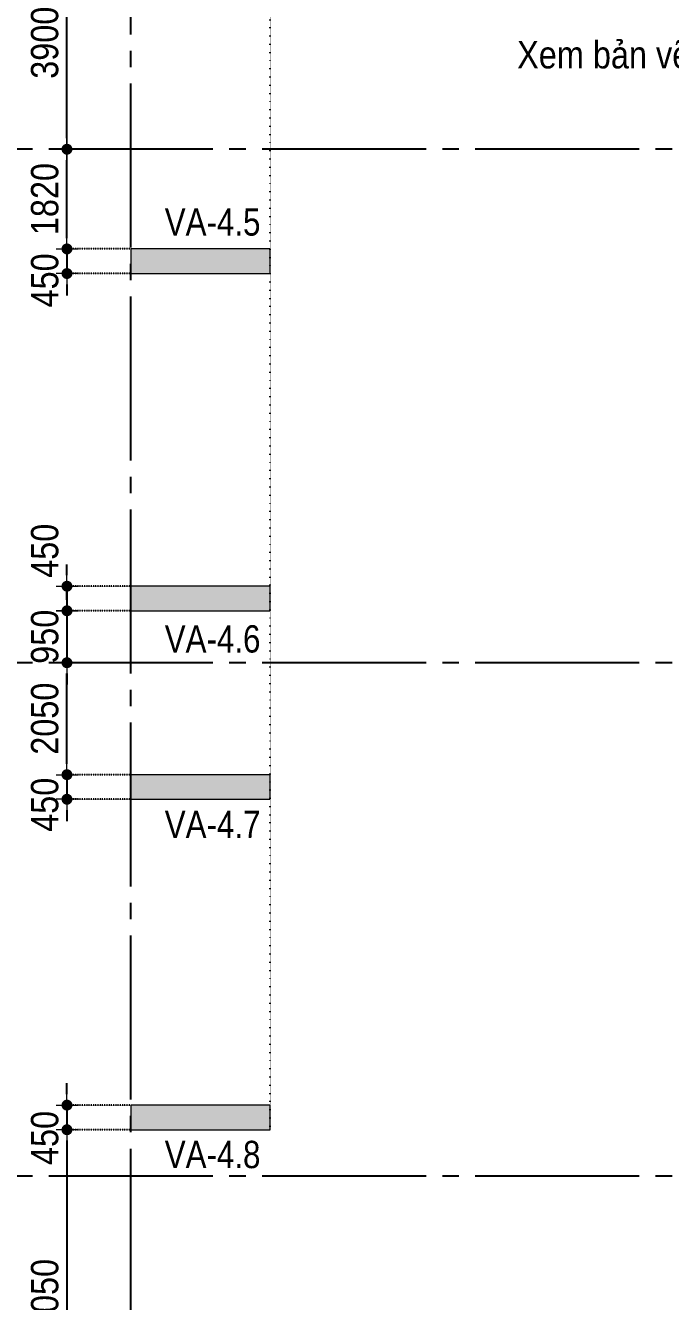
# Model space of a CAD drawing. Header units: millimetres. Extents: x -3973692 to -2843767, y 592734 to 838475.
# Drawn here: x -3750420 to -3738621, y 714437 to 737796 of the extents above; entities that cross this region are included whole.
import ezdxf
from ezdxf.enums import TextEntityAlignment as Align

# ---------------------------------------------------------------- set-up
doc = ezdxf.new("R2010")
doc.units = ezdxf.units.MM
doc.header["$MEASUREMENT"] = 0
doc.header["$PDMODE"] = 3
doc.header["$PDSIZE"] = -20
for name, pattern in [('CHG_XX_Luoi truc$0$MB_Luoi truc$0$Center101', [13, 10, -1, 1, -1]), ('DIVIDE2', [15.875, 6.35, -3.175, 0, -3.175, 0, -3.175]), ('DOT2', [0.125, 0, -0.125]), ('HIDDEN5', [2.8375, 1.25, -1.5875])]:
    doc.linetypes.add(name, pattern=pattern)
doc.layers.get('0').update_dxf_attribs({"lineweight": 9})
doc.layers.get('Defpoints').update_dxf_attribs({"color": 10, "lineweight": 0})
for name, color, linetype, lineweight in [("'S_General_Dim_1", 1, 'Continuous', 18), ("'S_General_Divide_3 Intermediate", 3, 'DIVIDE2', 40), ("'S_General_Text_2_Normal", 2, 'Continuous', 25), ('CHG_XX_Cot_Ham 1$0$Ap0302_PC', 150, 'Continuous', 9), ('CHG_XX_Cot_Ham 1$0$Ap0302_PC @ 1', 150, 'Continuous', 9), ('CHG_XX_Cot_Ham 1$0$Ap0302_PC @ 150 VP1', 150, 'Continuous', 9), ('CHG_XX_Cot_Ham 1$0$Ap0302_PC @ 150 VP2', 150, 'Continuous', 9), ('CHG_XX_Cot_Ham 1$0$Ap0302_PC @ 150 VP3', 150, 'Continuous', 9), ('CHG_XX_Cot_Ham 1$0$Ap0302_PC @ 150 VP4', 150, 'Continuous', 9), ('CHG_XX_Cot_Ham 1$0$Ap0302_PC @ 150 VP5', 150, 'Continuous', 9), ('CHG_XX_Cot_Ham 1$0$Ap0302_PC @ 150 VP6', 150, 'Continuous', 9), ('CHG_XX_Cot_Ham 1$0$Ap0302_PC @ 150 VP7', 150, 'Continuous', 9), ('CHG_XX_Cot_Ham 1$0$Ap0302_PC @ 150 VP8', 150, 'Continuous', 9), ('CHG_XX_Cot_Ham 1$0$Ap0302_PC @ 150 VP9', 150, 'Continuous', 9), ('CHG_XX_Cot_Ham 1$0$Ap0302_PC @ 150 VPModel', 150, 'Continuous', 9), ('CHG_XX_Cot_Ham 1$0$Ap0311_H', 8, 'Continuous', 15), ('TEXT', 7, 'Continuous', 15)]:
    doc.layers.add(name, color=color, linetype=linetype, lineweight=lineweight)
for name, color, linetype in [('CHG_XX_Cot_Ham 1$0$mb_cot tang 1-3$0$Concrete Line', 6, 'Continuous'), ('CHG_XX_Luoi truc$0$Grid', 34, 'Continuous'), ('CHG_XX_Luoi truc$0$Grid Line', 251, 'CHG_XX_Luoi truc$0$MB_Luoi truc$0$Center101'), ('dim', 1, 'Continuous')]:
    doc.layers.add(name, color=color, linetype=linetype)
doc.styles.add('arial', font='arial.ttf', dxfattribs={"width": 0.85})
doc.styles.add('CHG_XX_Luoi truc$0$MB_Luoi truc$0$Grid A-F$0$VNI-HelveCB', font='')
doc.styles.add('TTP-HelCon', font='')
doc.styles.get('CHG_XX_Luoi truc$0$MB_Luoi truc$0$Grid A-F$0$VNI-HelveCB').set_extended_font_data('VNI-Helve-Condense', bold=True)
doc.styles.get('TTP-HelCon').set_extended_font_data('VNI-Helve-Condense')
doc.dimstyles.new('200', dxfattribs={"dimscale": 200, "dimtxt": 2.5, "dimasz": 1, "dimexe": 0, "dimexo": 0, "dimgap": 0.75, "dimtad": 1, "dimdec": 0, "dimrnd": 10, "dimzin": 9, "dimdsep": 46, "dimtxsty": 'arial', "dimblk1": 'DIMDOT', "dimblk2": 'DIMDOT', "dimsah": 1, "dimcen": 2, "dimdle": 3, "dimclre": 8, "dimclrt": 2, "dimadec": 0, "dimazin": 0, "dimtfac": 1, "dimtdec": 0, "dimtix": 1, "dimtmove": 2, "dimatfit": 3, "dimldrblk": 'DIMPIJL', "dimfxl": 1, "dimtvp": 1.8, "dimtolj": 1, "dimtzin": 0, "dimarcsym": 0})

# ---------------------------------------------------------------- blocks, each defined once
blk = doc.blocks.new('*U2842')
at = {"layer": 'CHG_XX_Luoi truc$0$Grid Line'}
blk.add_line((0, 0), (0, 608), dxfattribs=at)
at = {"layer": 'CHG_XX_Luoi truc$0$Grid', "lineweight": -2, "style": 'CHG_XX_Luoi truc$0$MB_Luoi truc$0$Grid A-F$0$VNI-HelveCB'}
for tag, p in [('GRIDSUB', (0, 617)), ('GRID', (0, -9))]:
    blk.add_attdef(tag, text='', height=5, dxfattribs=at).set_placement(p, align=Align.MIDDLE)
blk = doc.blocks.new('*U2843')
at = {"layer": 'CHG_XX_Luoi truc$0$Grid Line'}
blk.add_line((0, 0), (0, 438), dxfattribs=at)
at = {"layer": 'CHG_XX_Luoi truc$0$Grid', "lineweight": -2, "style": 'CHG_XX_Luoi truc$0$MB_Luoi truc$0$Grid A-F$0$VNI-HelveCB'}
for tag, p in [('GRIDSUB', (0, 447)), ('GRID', (0, -9))]:
    blk.add_attdef(tag, text='', height=5, dxfattribs=at).set_placement(p, align=Align.MIDDLE)
blk = doc.blocks.new('CHG_XX_Luoi truc')
at = {"layer": 'CHG_XX_Luoi truc$0$Grid', "xscale": 300, "yscale": 300, "zscale": 300}
blk.add_blockref('*U2842', (0, -12747), dxfattribs=at)
at = {"layer": 'CHG_XX_Luoi truc$0$Grid', "xscale": 300.0000000000013, "yscale": 300.0000000000013, "zscale": 300.0000000000013, "rotation": 90}
for p in [(110703, 125550), (110703, 116150), (110703, 106750)]:
    blk.add_blockref('*U2843', p, dxfattribs=at)
blk = doc.blocks.new('*U3241')
at = {"layer": 'CHG_XX_Cot_Ham 1$0$Ap0302_PC @ 1'}
h = blk.add_hatch(color=256, dxfattribs=at)
h.dxf.hatch_style = 1
h.paths.add_polyline_path([(450, 0), (0, 0), (0, -2550), (450, -2550)])
at = {"layer": 'CHG_XX_Cot_Ham 1$0$Ap0302_PC @ 150 VP1'}
h = blk.add_hatch(color=256, dxfattribs=at)
h.dxf.hatch_style = 1
h.paths.add_polyline_path([(450, 0), (0, 0), (0, -2550), (450, -2550)])
at = {"layer": 'CHG_XX_Cot_Ham 1$0$Ap0302_PC @ 150 VP2'}
h = blk.add_hatch(color=256, dxfattribs=at)
h.dxf.hatch_style = 1
h.paths.add_polyline_path([(450, 0), (0, 0), (0, -2550), (450, -2550)])
at = {"layer": 'CHG_XX_Cot_Ham 1$0$Ap0302_PC @ 150 VP3'}
h = blk.add_hatch(color=256, dxfattribs=at)
h.dxf.hatch_style = 1
h.paths.add_polyline_path([(450, 0), (0, 0), (0, -2550), (450, -2550)])
at = {"layer": 'CHG_XX_Cot_Ham 1$0$Ap0302_PC @ 150 VP4'}
h = blk.add_hatch(color=256, dxfattribs=at)
h.dxf.hatch_style = 1
h.paths.add_polyline_path([(450, 0), (0, 0), (0, -2550), (450, -2550)])
at = {"layer": 'CHG_XX_Cot_Ham 1$0$Ap0302_PC @ 150 VP5'}
h = blk.add_hatch(color=256, dxfattribs=at)
h.dxf.hatch_style = 1
h.paths.add_polyline_path([(450, 0), (0, 0), (0, -2550), (450, -2550)])
at = {"layer": 'CHG_XX_Cot_Ham 1$0$Ap0302_PC @ 150 VP6'}
h = blk.add_hatch(color=256, dxfattribs=at)
h.dxf.hatch_style = 1
h.paths.add_polyline_path([(450, 0), (0, 0), (0, -2550), (450, -2550)])
at = {"layer": 'CHG_XX_Cot_Ham 1$0$Ap0302_PC @ 150 VP7'}
h = blk.add_hatch(color=256, dxfattribs=at)
h.dxf.hatch_style = 1
h.paths.add_polyline_path([(450, 0), (0, 0), (0, -2550), (450, -2550)])
at = {"layer": 'CHG_XX_Cot_Ham 1$0$Ap0302_PC @ 150 VP8'}
h = blk.add_hatch(color=256, dxfattribs=at)
h.dxf.hatch_style = 1
h.paths.add_polyline_path([(450, 0), (0, 0), (0, -2550), (450, -2550)])
at = {"layer": 'CHG_XX_Cot_Ham 1$0$Ap0302_PC @ 150 VP9'}
h = blk.add_hatch(color=256, dxfattribs=at)
h.dxf.hatch_style = 1
h.paths.add_polyline_path([(450, 0), (0, 0), (0, -2550), (450, -2550)])
at = {"layer": 'CHG_XX_Cot_Ham 1$0$Ap0302_PC @ 150 VPModel'}
h = blk.add_hatch(color=256, dxfattribs=at)
h.dxf.hatch_style = 1
h.paths.add_polyline_path([(450, 0), (0, 0), (0, -2550), (450, -2550)])
blk = doc.blocks.new('CHG_XX_Cot_Ham 1$0$Block A_C450x2250')
at = {"layer": 'CHG_XX_Cot_Ham 1$0$Ap0302_PC'}
blk.add_lwpolyline([(450, -2550), (0, -2550), (0, 0), (450, 0)], close=True, dxfattribs=at)
blk.add_blockref('*U3241', (0, 0), dxfattribs=at)
blk = doc.blocks.new('CHG_XX_Cot_Ham 1')
at = {"layer": 'CHG_XX_Cot_Ham 1$0$Ap0311_H'}
h = blk.add_hatch(color=256, dxfattribs=at)
h.dxf.hatch_style = 1
h.paths.add_polyline_path([(99639.2, 163400), (-10900, 163400), (-10900, 85450), (-300, 85450), (-300, 84050), (32350, 84050), (32350, -9000), (103575.5, -9000), (106050, -6022), (106050, 158254.3)])
h.paths.add_polyline_path([(99533.7, 163100), (105750, 158110.4), (105750, 90450), (105650, 90450), (105650, 90450), (105750, 90450), (105750, 13850), (105750, 13825.9), (105750, -5913.6), (103434.7, -8700), (93600, -8700), (32650, -8700), (32650, 84350), (0, 84350), (0, 85750), (-10600, 85750), (-10600, 163100), (93600, 163100)], flags=16)
at = {"layer": 'CHG_XX_Cot_Ham 1$0$Ap0302_PC', "xscale": -1, "rotation": 90}
for p in [(0, 123725), (0, 117550), (0, 114100), (0, 108050)]:
    blk.add_blockref('CHG_XX_Cot_Ham 1$0$Block A_C450x2250', p, dxfattribs=at)
at = {"layer": 'CHG_XX_Cot_Ham 1$0$mb_cot tang 1-3$0$Concrete Line'}
blk.add_blockref('CHG_XX_Luoi truc', (0, 0), dxfattribs=at)
blk = doc.blocks.new('a')
at = {"layer": 'TEXT', "color": 3, "style": 'TTP-HelCon'}
for s, p in [('VA-4.5', (622, -28281)), ('VA-4.6', (622, -35914)), ('VA-4.7', (622, -39311)), ('VA-4.8', (622, -45353))]:
    blk.add_text(s, height=500, dxfattribs=at).set_placement(p)
blk = doc.blocks.new('DIMDOT')
for p, q in [((1, 0), (-1, 0)), ((0, -1), (0, 1))]:
    blk.add_line(p, q)
at = {"const_width": 0.5}
blk.add_lwpolyline([(-0.25, 0, 1), (0.25, 0, 1)], format="xyb", close=True, dxfattribs=at)
blk = doc.blocks.new('*D1142')
at = {"layer": "'S_General_Dim_1", "color": 0, "lineweight": -2, "transparency": 16777216}
for p, q in [((-3749662, 733906), (-3749662, 734106)), ((-3749662, 733706), (-3749662, 733256)), ((-3749662, 733056), (-3749662, 732856))]:
    blk.add_line(p, q, dxfattribs=at)
at = {"layer": "'S_General_Dim_1", "color": 8, "linetype": 'HIDDEN5', "lineweight": -2, "transparency": 16777216}
for p, q in [((-3748495, 733706), (-3749662, 733706)), ((-3748495, 733256), (-3749662, 733256))]:
    blk.add_line(p, q, dxfattribs=at)
at = {"layer": 'Defpoints', "color": 0, "transparency": 16777216}
for p in [(-3748495, 733706), (-3749662, 733256), (-3748495, 733256)]:
    blk.add_point(p, dxfattribs=at)
at = {"layer": "'S_General_Dim_1", "color": 0, "lineweight": -2, "transparency": 16777216, "xscale": 200, "yscale": 200, "zscale": 200}
for p, rotation in [((-3749662, 733706), 270), ((-3749662, 733256), 90)]:
    blk.add_blockref('DIMDOT', p, dxfattribs=dict(at, rotation=rotation))
at = {"layer": "'S_General_Dim_1", "color": 2, "transparency": 16777216, "insert": (-3750067, 733130), "char_height": 500, "attachment_point": 5, "rotation": 90, "style": 'arial'}
blk.add_mtext('\\A1;450', dxfattribs=at)
blk = doc.blocks.new('DIMPIJL')
at = {"linetype": 'ByBlock'}
blk.add_solid([(-2.5, 0.42), (-2.5, -0.42), (0, 0)], dxfattribs=at)
blk = doc.blocks.new('*D1143')
at = {"layer": "'S_General_Dim_1", "color": 0, "lineweight": -2, "transparency": 16777216}
for p, q in [((-3749662, 727731), (-3749662, 727931)), ((-3749662, 727531), (-3749662, 727081)), ((-3749662, 726881), (-3749662, 726681))]:
    blk.add_line(p, q, dxfattribs=at)
at = {"layer": "'S_General_Dim_1", "color": 8, "linetype": 'HIDDEN5', "lineweight": -2, "transparency": 16777216}
for p, q in [((-3748495, 727531), (-3749662, 727531)), ((-3748495, 727081), (-3749662, 727081))]:
    blk.add_line(p, q, dxfattribs=at)
at = {"layer": 'Defpoints', "color": 0, "transparency": 16777216}
for p in [(-3748495, 727531), (-3749662, 727081), (-3748495, 727081)]:
    blk.add_point(p, dxfattribs=at)
at = {"layer": "'S_General_Dim_1", "color": 0, "lineweight": -2, "transparency": 16777216, "xscale": 200, "yscale": 200, "zscale": 200}
for p, rotation in [((-3749662, 727531), 270), ((-3749662, 727081), 90)]:
    blk.add_blockref('DIMDOT', p, dxfattribs=dict(at, rotation=rotation))
at = {"layer": "'S_General_Dim_1", "color": 2, "transparency": 16777216, "insert": (-3750067, 728180), "char_height": 500, "attachment_point": 5, "rotation": 90, "style": 'arial'}
blk.add_mtext('\\A1;450', dxfattribs=at)
blk = doc.blocks.new('*D1144')
at = {"layer": "'S_General_Dim_1", "color": 0, "lineweight": -2, "transparency": 16777216}
for p, q in [((-3749662, 724281), (-3749662, 724481)), ((-3749662, 724081), (-3749662, 723631)), ((-3749662, 723431), (-3749662, 723231))]:
    blk.add_line(p, q, dxfattribs=at)
at = {"layer": "'S_General_Dim_1", "color": 8, "linetype": 'HIDDEN5', "lineweight": -2, "transparency": 16777216}
for p, q in [((-3748495, 724081), (-3749662, 724081)), ((-3748495, 723631), (-3749662, 723631))]:
    blk.add_line(p, q, dxfattribs=at)
at = {"layer": 'Defpoints', "color": 0, "transparency": 16777216}
for p in [(-3748495, 724081), (-3749662, 723631), (-3748495, 723631)]:
    blk.add_point(p, dxfattribs=at)
at = {"layer": "'S_General_Dim_1", "color": 0, "lineweight": -2, "transparency": 16777216, "xscale": 200, "yscale": 200, "zscale": 200}
for p, rotation in [((-3749662, 724081), 270), ((-3749662, 723631), 90)]:
    blk.add_blockref('DIMDOT', p, dxfattribs=dict(at, rotation=rotation))
at = {"layer": "'S_General_Dim_1", "color": 2, "transparency": 16777216, "insert": (-3750067, 723530), "char_height": 500, "attachment_point": 5, "rotation": 90, "style": 'arial'}
blk.add_mtext('\\A1;450', dxfattribs=at)
blk = doc.blocks.new('*D1145')
at = {"layer": "'S_General_Dim_1", "color": 0, "lineweight": -2, "transparency": 16777216}
for p, q in [((-3749662, 718231), (-3749662, 718431)), ((-3749662, 718031), (-3749662, 717581)), ((-3749662, 717381), (-3749662, 717181))]:
    blk.add_line(p, q, dxfattribs=at)
at = {"layer": "'S_General_Dim_1", "color": 8, "linetype": 'HIDDEN5', "lineweight": -2, "transparency": 16777216}
for p, q in [((-3748495, 718031), (-3749662, 718031)), ((-3748495, 717581), (-3749662, 717581))]:
    blk.add_line(p, q, dxfattribs=at)
at = {"layer": 'Defpoints', "color": 0, "transparency": 16777216}
for p in [(-3748495, 718031), (-3749662, 717581), (-3748495, 717581)]:
    blk.add_point(p, dxfattribs=at)
at = {"layer": "'S_General_Dim_1", "color": 0, "lineweight": -2, "transparency": 16777216, "xscale": 200, "yscale": 200, "zscale": 200}
for p, rotation in [((-3749662, 718031), 270), ((-3749662, 717581), 90)]:
    blk.add_blockref('DIMDOT', p, dxfattribs=dict(at, rotation=rotation))
at = {"layer": "'S_General_Dim_1", "color": 2, "transparency": 16777216, "insert": (-3750067, 717430), "char_height": 500, "attachment_point": 5, "rotation": 90, "style": 'arial'}
blk.add_mtext('\\A1;450', dxfattribs=at)
blk = doc.blocks.new('*D1146')
at = {"layer": "'S_General_Dim_1", "color": 8, "linetype": 'HIDDEN5', "lineweight": -2, "transparency": 16777216}
for p, q in [((-3748495, 717581), (-3749662, 717581)), ((-3747445, 711531), (-3749662, 711531))]:
    blk.add_line(p, q, dxfattribs=at)
at = {"layer": "'S_General_Dim_1", "color": 0, "lineweight": -2, "transparency": 16777216}
blk.add_line((-3749662, 717381), (-3749662, 711731), dxfattribs=at)
at = {"layer": 'Defpoints', "color": 0, "transparency": 16777216}
for p in [(-3748495, 717581), (-3749662, 711531), (-3747445, 711531)]:
    blk.add_point(p, dxfattribs=at)
at = {"layer": "'S_General_Dim_1", "color": 0, "lineweight": -2, "transparency": 16777216, "xscale": 200, "yscale": 200, "zscale": 200}
for p, rotation in [((-3749662, 717581), 90), ((-3749662, 711531), 270)]:
    blk.add_blockref('DIMDOT', p, dxfattribs=dict(at, rotation=rotation))
at = {"layer": "'S_General_Dim_1", "color": 2, "transparency": 16777216, "insert": (-3750067, 714556), "char_height": 500, "attachment_point": 5, "rotation": 90, "style": 'arial'}
blk.add_mtext('\\A1;6050', dxfattribs=at)
blk = doc.blocks.new('*D1170')
at = {"layer": "'S_General_Dim_1", "color": 8, "linetype": 'HIDDEN5', "lineweight": -2, "transparency": 16777216}
for p, q in [((-3749272, 735531), (-3749662, 735531)), ((-3748495, 733706), (-3749662, 733706))]:
    blk.add_line(p, q, dxfattribs=at)
at = {"layer": "'S_General_Dim_1", "color": 0, "lineweight": -2, "transparency": 16777216}
blk.add_line((-3749662, 733906), (-3749662, 735331), dxfattribs=at)
at = {"layer": 'Defpoints', "color": 0, "transparency": 16777216}
for p in [(-3749662, 735531), (-3749272, 735531), (-3748495, 733706)]:
    blk.add_point(p, dxfattribs=at)
at = {"layer": "'S_General_Dim_1", "color": 0, "lineweight": -2, "transparency": 16777216, "xscale": 200, "yscale": 200, "zscale": 200}
for p, rotation in [((-3749662, 735531), 90), ((-3749662, 733706), 270)]:
    blk.add_blockref('DIMDOT', p, dxfattribs=dict(at, rotation=rotation))
at = {"layer": "'S_General_Dim_1", "color": 2, "transparency": 16777216, "insert": (-3750067, 734619), "char_height": 500, "attachment_point": 5, "rotation": 90, "style": 'arial'}
blk.add_mtext('\\A1;1820', dxfattribs=at)
blk = doc.blocks.new('*D1171')
at = {"layer": "'S_General_Dim_1", "color": 8, "linetype": 'HIDDEN5', "lineweight": -2, "transparency": 16777216}
for p, q in [((-3748495, 739431), (-3749662, 739431)), ((-3749272, 735531), (-3749662, 735531))]:
    blk.add_line(p, q, dxfattribs=at)
at = {"layer": "'S_General_Dim_1", "color": 0, "lineweight": -2, "transparency": 16777216}
blk.add_line((-3749662, 735731), (-3749662, 739231), dxfattribs=at)
at = {"layer": 'Defpoints', "color": 0, "transparency": 16777216}
for p in [(-3749662, 739431), (-3748495, 739431), (-3749272, 735531)]:
    blk.add_point(p, dxfattribs=at)
at = {"layer": "'S_General_Dim_1", "color": 0, "lineweight": -2, "transparency": 16777216, "xscale": 200, "yscale": 200, "zscale": 200}
for p, rotation in [((-3749662, 739431), 90), ((-3749662, 735531), 270)]:
    blk.add_blockref('DIMDOT', p, dxfattribs=dict(at, rotation=rotation))
at = {"layer": "'S_General_Dim_1", "color": 2, "transparency": 16777216, "insert": (-3750068, 737481), "char_height": 500, "attachment_point": 5, "rotation": 90, "style": 'arial'}
blk.add_mtext('\\A1;3900', dxfattribs=at)
blk = doc.blocks.new('*D1173')
at = {"layer": "'S_General_Dim_1", "color": 0, "lineweight": -2, "transparency": 16777216}
for p, q in [((-3749662, 727281), (-3749662, 727481)), ((-3749662, 727081), (-3749662, 726131)), ((-3749662, 725931), (-3749662, 725731))]:
    blk.add_line(p, q, dxfattribs=at)
at = {"layer": "'S_General_Dim_1", "color": 8, "linetype": 'HIDDEN5', "lineweight": -2, "transparency": 16777216}
for p, q in [((-3748495, 727081), (-3749662, 727081)), ((-3748495, 726131), (-3749662, 726131))]:
    blk.add_line(p, q, dxfattribs=at)
at = {"layer": 'Defpoints', "color": 0, "transparency": 16777216}
for p in [(-3748495, 727081), (-3749662, 726131), (-3748495, 726131)]:
    blk.add_point(p, dxfattribs=at)
at = {"layer": "'S_General_Dim_1", "color": 0, "lineweight": -2, "transparency": 16777216, "xscale": 200, "yscale": 200, "zscale": 200}
for p, rotation in [((-3749662, 727081), 270), ((-3749662, 726131), 90)]:
    blk.add_blockref('DIMDOT', p, dxfattribs=dict(at, rotation=rotation))
at = {"layer": "'S_General_Dim_1", "color": 2, "transparency": 16777216, "insert": (-3750067, 726606), "char_height": 500, "attachment_point": 5, "rotation": 90, "style": 'arial'}
blk.add_mtext('\\A1;950', dxfattribs=at)
blk = doc.blocks.new('*D1174')
at = {"layer": "'S_General_Dim_1", "color": 8, "linetype": 'HIDDEN5', "lineweight": -2, "transparency": 16777216}
for p, q in [((-3748495, 726131), (-3749662, 726131)), ((-3748495, 724081), (-3749662, 724081))]:
    blk.add_line(p, q, dxfattribs=at)
at = {"layer": "'S_General_Dim_1", "color": 0, "lineweight": -2, "transparency": 16777216}
blk.add_line((-3749662, 724281), (-3749662, 725931), dxfattribs=at)
at = {"layer": 'Defpoints', "color": 0, "transparency": 16777216}
for p in [(-3749662, 726131), (-3748495, 726131), (-3748495, 724081)]:
    blk.add_point(p, dxfattribs=at)
at = {"layer": "'S_General_Dim_1", "color": 0, "lineweight": -2, "transparency": 16777216, "xscale": 200, "yscale": 200, "zscale": 200}
for p, rotation in [((-3749662, 726131), 90), ((-3749662, 724081), 270)]:
    blk.add_blockref('DIMDOT', p, dxfattribs=dict(at, rotation=rotation))
at = {"layer": "'S_General_Dim_1", "color": 2, "transparency": 16777216, "insert": (-3750067, 725106), "char_height": 500, "attachment_point": 5, "rotation": 90, "style": 'arial'}
blk.add_mtext('\\A1;2050', dxfattribs=at)
blk = doc.blocks.new('CT')
at = {"layer": "'S_General_Text_2_Normal", "ltscale": 1500, "style": 'arial', "width": 0.85}
blk.add_text('Xem bản vẽ CHGII- NS-DD-C-G-ST-03', height=500, dxfattribs=at).set_placement((7069, 127530), align=Align.TOP_LEFT)

msp = doc.modelspace()

# ---------------------------------------------------------------- linework, layer by layer
at = {"layer": 'dim', "linetype": 'DOT2', "ltscale": 10}
msp.add_line((-3745945.2, 717606), (-3745945.2, 755431), dxfattribs=at)

# ---------------------------------------------------------------- block references
at = {"layer": "'S_General_Divide_3 Intermediate"}
for name in ['CHG_XX_Cot_Ham 1', 'CT']:
    msp.add_blockref(name, (-3748495.2, 609981), dxfattribs=at)
at = {"layer": 'TEXT'}
msp.add_blockref('a', (-3748495.2, 762231), dxfattribs=at)

# ---------------------------------------------------------------- dimensions: what is measured, and where the dimension line sits
at = {"layer": "'S_General_Dim_1"}
for base, p1, p2, picture, middle in [((-3749662.1, 739431), (-3749272.2, 735531), (-3748495.2, 739431), '*D1171', (-3750067.5, 737481)), ((-3749662.1, 735531), (-3748495.2, 733706), (-3749272.2, 735531), '*D1170', (-3750067.3, 734618.5)), ((-3749662.1, 726131), (-3748495.2, 727081), (-3748495.2, 726131), '*D1173', (-3750067.3, 726606)), ((-3749662.1, 726131), (-3748495.2, 724081), (-3748495.2, 726131), '*D1174', (-3750067.3, 725106)), ((-3749662.1, 711531), (-3748495.2, 717581), (-3747445.2, 711531), '*D1146', (-3750067.3, 714556))]:
    dim = msp.add_linear_dim(base=base, p1=p1, p2=p2, angle=90, dimstyle='200', dxfattribs=at)
    dim.commit()
    dim.dimension.update_dxf_attribs({"geometry": picture, "text_midpoint": middle})
for base, p1, p2, picture, middle in [((-3749662.1, 733256), (-3748495.2, 733706), (-3748495.2, 733256), '*D1142', (-3750067.3, 733129.8)), ((-3749662.1, 727081), (-3748495.2, 727531), (-3748495.2, 727081), '*D1143', (-3750067.3, 728179.6)), ((-3749662.1, 723631), (-3748495.2, 724081), (-3748495.2, 723631), '*D1144', (-3750067.3, 723529.8)), ((-3749662.1, 717581), (-3748495.2, 718031), (-3748495.2, 717581), '*D1145', (-3750067.3, 717429.9))]:
    dim = msp.add_linear_dim(base=base, p1=p1, p2=p2, angle=90, dimstyle='200', dxfattribs=at)
    dim.commit()
    dim.dimension.update_dxf_attribs({"geometry": picture, "text_midpoint": middle, "dimtype": 160})

doc.saveas('drawing.dxf')
